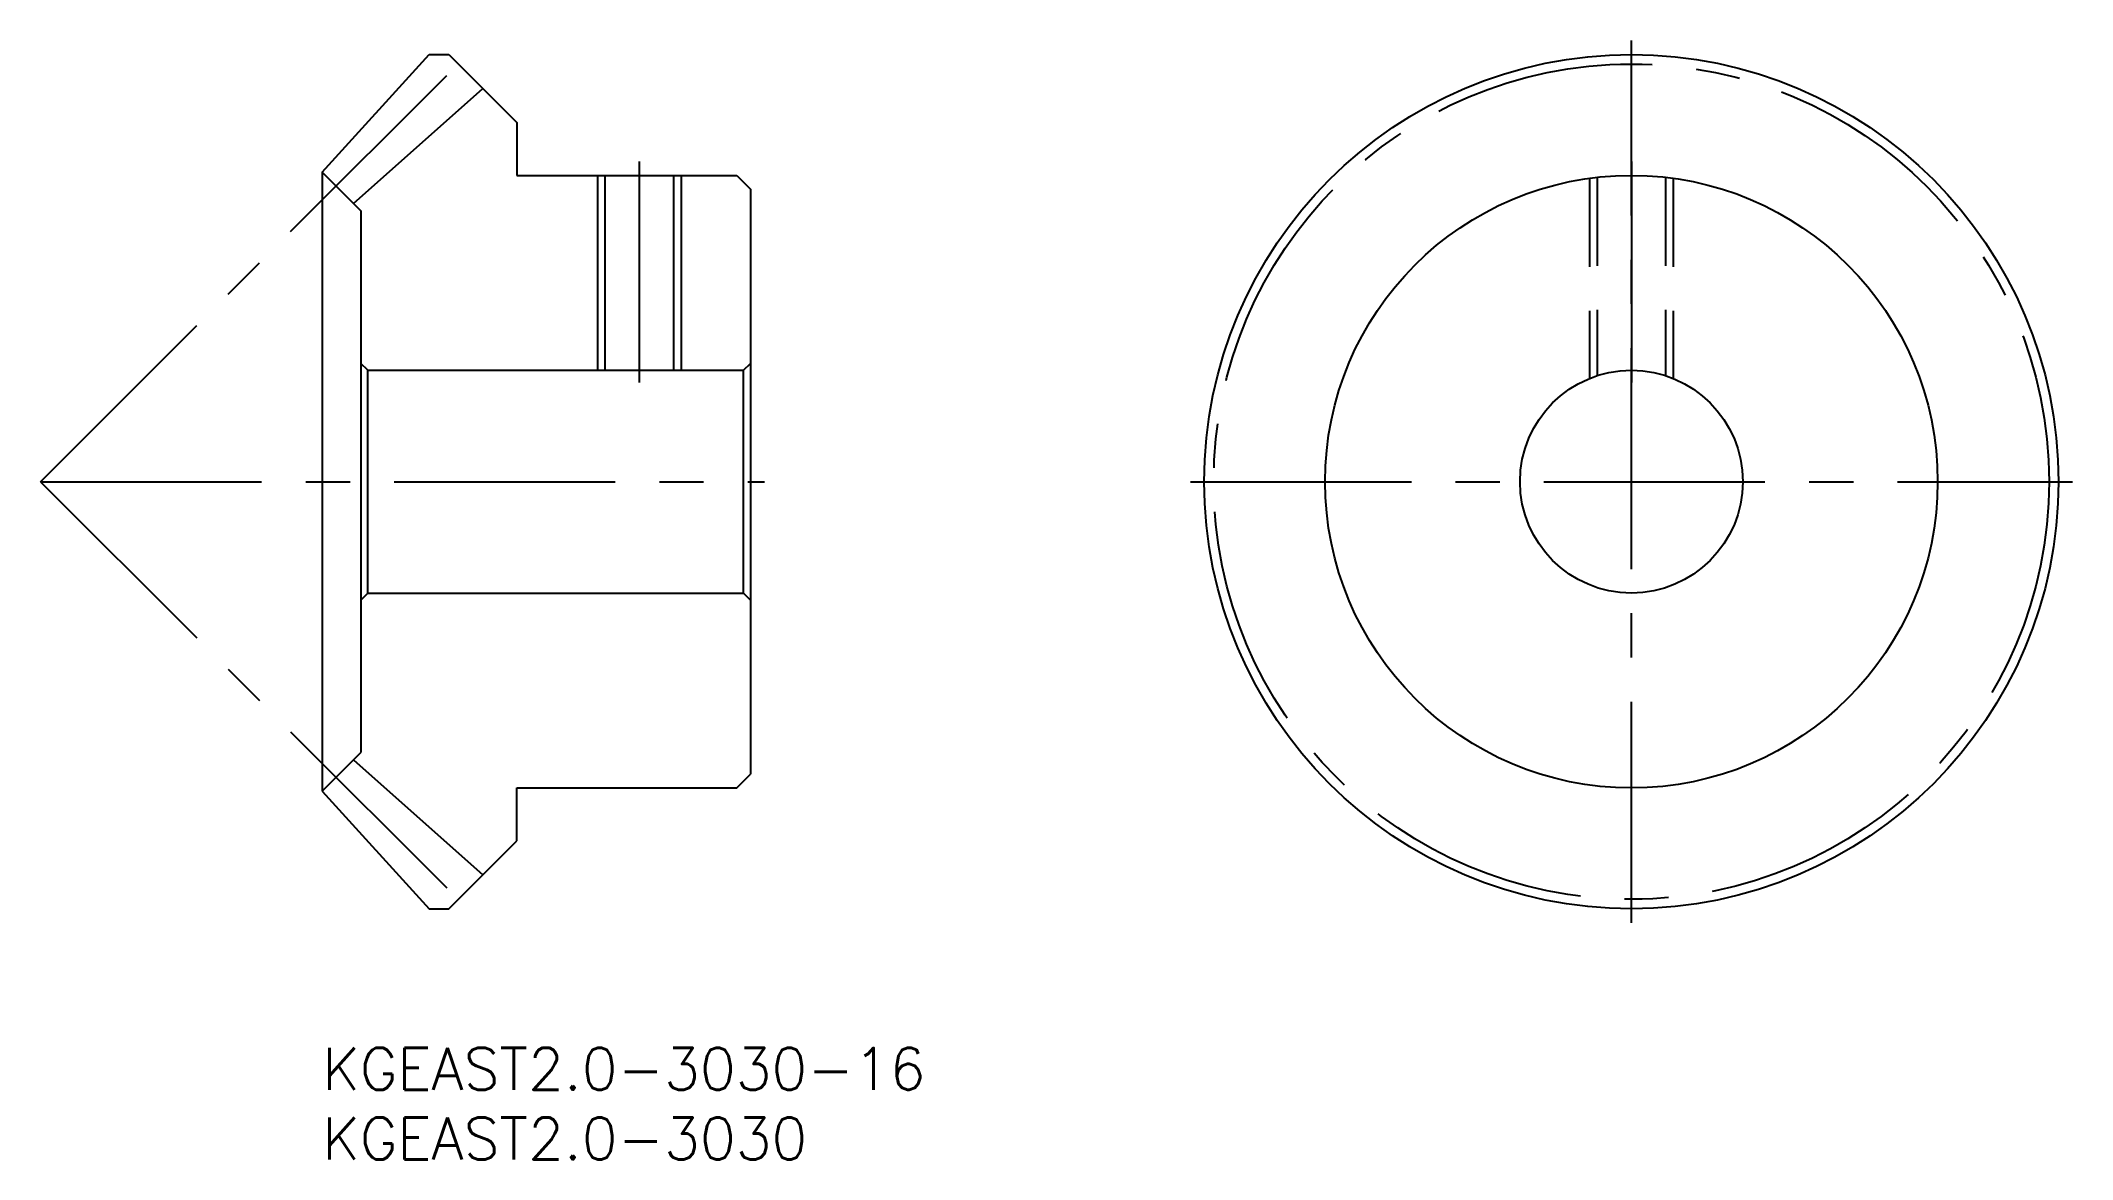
# Model space of a CAD drawing. Extents: x -20 to 126, y -8 to 72.
import ezdxf

# ---------------------------------------------------------------- set-up
doc = ezdxf.new("R2010")
doc.units = 0
doc.header["$LTSCALE"] = 0.5
doc.linetypes.add('CENTER', pattern=[50.8, 31.75, -6.35, 6.35, -6.35])
doc.linetypes.add('DASHED', pattern=[19.05, 12.7, -6.35])
for name, color, linetype in [('MSM_CENTER', 1, 'CENTER'), ('MSM_CONTINUOUS', 7, 'CONTINUOUS'), ('MSM_DASHED', 4, 'DASHED'), ('MSM_NARROW', 5, 'CONTINUOUS'), ('MSM_PART_NUMBER', 7, 'CONTINUOUS')]:
    doc.layers.add(name, color=color, linetype=linetype)
doc.styles.get("Standard").update_dxf_attribs({"font": 'txt.shx', "height": 1, "bigfont": 'bigfont.shx'})

# ---------------------------------------------------------------- blocks, each defined once
blk = doc.blocks.new('*U24')
at = {"layer": 'MSM_PART_NUMBER'}
blk.add_text('KGEAST2.0-3030-16', height=3, dxfattribs=at).set_placement((0, -3))
blk = doc.blocks.new('*U25')
at = {"layer": 'MSM_PART_NUMBER'}
blk.add_text('KGEAST2.0-3030', height=3, dxfattribs=at).set_placement((0, -8))

msp = doc.modelspace()

# ---------------------------------------------------------------- linework, layer by layer
at = {"layer": 'MSM_CENTER'}
for p, q in [((94.04, 9), (94.04, 72.36)), ((-20.23, 40.68), (10.48, 71.39)), ((22.77, 63.68), (22.77, 47.68)), ((94.04, 63.68), (94.04, 47.68)), ((-20.23, 40.68), (31.77, 40.68)), ((-20.23, 40.68), (10.48, 9.97)), ((62.36, 40.68), (125.72, 40.68))]:
    msp.add_line(p, q, dxfattribs=at)
msp.add_circle((94.04, 40.68), 30, dxfattribs=at)
at = {"layer": 'MSM_CONTINUOUS'}
for p, q in [((0, 62.91), (7.69, 71.36)), ((7.69, 71.36), (9.09, 71.36)), ((9.09, 71.36), (13.98, 66.47)), ((2.25, 60.66), (11.54, 68.91)), ((13.98, 66.47), (13.98, 62.68)), ((0, 62.91), (2.77, 60.14)), ((0, 62.91), (0, 18.45)), ((13.98, 62.68), (29.77, 62.68)), ((20.31, 62.68), (20.31, 48.68)), ((25.23, 62.68), (25.23, 48.68)), ((29.77, 62.68), (30.77, 61.68)), ((30.77, 61.68), (30.77, 19.68)), ((2.77, 60.14), (2.77, 21.22)), ((3.27, 48.68), (2.77, 49.18)), ((3.27, 32.68), (3.27, 48.68)), ((3.27, 48.68), (30.27, 48.68)), ((30.27, 48.68), (30.77, 49.18)), ((30.27, 32.68), (30.27, 48.68)), ((3.27, 32.68), (2.77, 32.18)), ((3.27, 32.68), (30.27, 32.68)), ((30.27, 32.68), (30.77, 32.18)), ((0, 18.45), (2.77, 21.22)), ((2.25, 20.7), (11.54, 12.45)), ((29.77, 18.68), (30.77, 19.68)), ((0, 18.45), (7.69, 10)), ((13.98, 14.89), (13.98, 18.68)), ((13.98, 18.68), (29.77, 18.68)), ((9.09, 10), (13.98, 14.89)), ((7.69, 10), (9.09, 10))]:
    msp.add_line(p, q, dxfattribs=at)
for radius in [30.68, 22, 8]:
    msp.add_circle((94.04, 40.68), radius, dxfattribs=at)
at = {"layer": 'MSM_DASHED'}
for p, q in [((91.04, 62.47), (91.04, 48.1)), ((91.58, 62.54), (91.58, 48.29)), ((96.5, 62.54), (96.5, 48.29)), ((97.04, 62.47), (97.04, 48.1))]:
    msp.add_line(p, q, dxfattribs=at)
at = {"layer": 'MSM_NARROW'}
for p, q in [((19.77, 62.68), (19.77, 48.68)), ((25.77, 62.68), (25.77, 48.68))]:
    msp.add_line(p, q, dxfattribs=at)

# ---------------------------------------------------------------- block references
at = {"layer": 'MSM_CONTINUOUS'}
for name in ['*U24', '*U25']:
    msp.add_blockref(name, (0, 0), dxfattribs=at)

doc.saveas('drawing.dxf')
